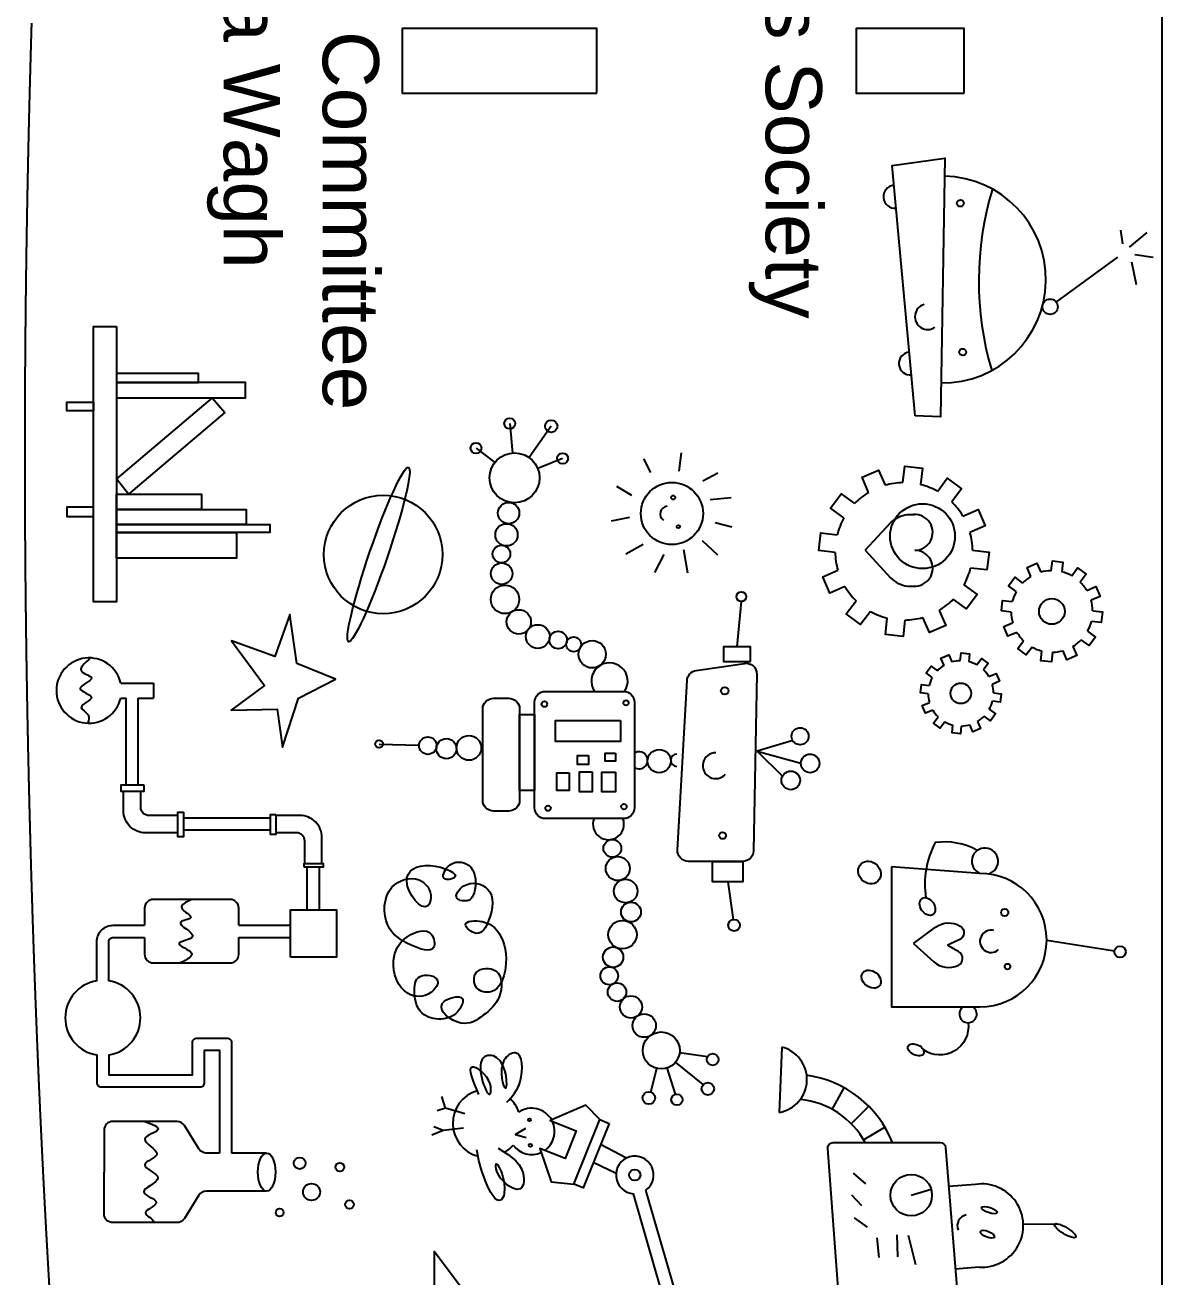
# Model space of a CAD drawing. Header units: millimetres. Extents: x -53 to 1579, y -453 to 381.
# Drawn here: x 250.7 to 303.3, y 225.4 to 283.4 of the extents above; entities that cross this region are included whole.
import ezdxf
from ezdxf.enums import TextEntityAlignment as Align

# ---------------------------------------------------------------- set-up
doc = ezdxf.new("R2010")
doc.units = ezdxf.units.MM
for name, color, linetype in [('design1 cut', 1, 'Continuous'), ('design4', 5, 'Continuous'), ('Print', 250, 'Continuous')]:
    doc.layers.add(name, color=color, linetype=linetype)
doc.layers.add('toCut', color=1, linetype='Continuous', true_color=0xff0000)
doc.styles.get("Standard").update_dxf_attribs({"font": 'Arial.ttf'})

msp = doc.modelspace()

# ---------------------------------------------------------------- linework, layer by layer
at = {"layer": 'design1 cut'}
msp.add_circle((292.219, 259.696), 1.5, dxfattribs=at)
at = {"layer": 'design4', "lineweight": -3}
for points in [[(291.877, 265.261), (290.808, 276.853), (293.245, 277.187), (293.05, 265.224), (291.877, 265.261)], [(301.489, 273.226), (301.394, 273.866)], [(301.791, 273.07), (302.612, 273.757)], [(298.406, 270.526), (301.258, 272.613)], [(301.894, 272.394), (302.105, 271.347)], [(302.041, 272.732), (302.884, 272.61)], [(259.352, 266.098), (254.924, 262.348)], [(259.352, 266.098), (259.932, 265.414), (255.476, 261.64), (254.924, 262.348)], [(273.115, 264.911), (273.238, 263.546)], [(275.036, 264.785), (274.01, 263.338)], [(271.555, 263.773), (272.427, 263.101)], [(275.564, 263.296), (274.413, 262.829)], [(279.638, 262.638), (279.321, 263.272)], [(280.961, 262.714), (281.071, 263.551)], [(282.058, 262.26), (282.741, 262.637)], [(289.724, 261.725), (289.421, 262.425), (290.178, 262.753), (290.481, 262.053)], [(291.308, 262.175), (291.395, 262.933), (292.215, 262.838), (292.127, 262.08)], [(278.768, 261.578), (278.067, 261.99)], [(292.904, 261.773), (293.359, 262.386), (294.021, 261.894), (293.566, 261.281)], [(282.398, 261.389), (283.365, 261.484)], [(288.578, 260.544), (287.966, 260.998), (288.457, 261.661), (289.07, 261.206)], [(294.085, 260.627), (294.785, 260.93), (295.113, 260.173), (294.413, 259.87)], [(278.655, 260.557), (277.803, 260.386)], [(282.625, 260.33), (283.396, 260.137)], [(288.176, 258.947), (287.418, 259.035), (287.513, 259.855), (288.271, 259.767)], [(279.297, 259.308), (278.484, 258.873)], [(281.15, 259.081), (281.335, 257.996)], [(282.02, 259.497), (282.725, 258.837)], [(294.535, 259.044), (295.293, 258.956), (295.198, 258.136), (294.441, 258.224)], [(280.243, 258.854), (279.817, 258.021)], [(297.234, 257.834), (297.054, 258.249), (297.504, 258.444), (297.684, 258.028)], [(298.174, 258.101), (298.226, 258.55), (298.713, 258.494), (298.661, 258.045)], [(288.626, 257.364), (287.926, 257.061), (287.598, 257.818), (288.298, 258.121)], [(299.122, 257.862), (299.391, 258.226), (299.785, 257.934), (299.515, 257.57)], [(294.133, 257.447), (294.746, 256.993), (294.254, 256.33), (293.642, 256.785)], [(296.554, 257.132), (296.191, 257.402), (296.482, 257.795), (296.846, 257.526)], [(299.823, 257.182), (300.238, 257.362), (300.433, 256.912), (300.017, 256.732)], [(283.827, 256.677), (283.631, 254.579)], [(289.808, 256.218), (289.353, 255.605), (288.69, 256.097), (289.145, 256.71)], [(296.316, 256.185), (295.866, 256.237), (295.922, 256.723), (296.372, 256.671)], [(263.262, 253.806), (262.933, 256.071), (262.239, 254.135), (260.237, 254.852), (261.765, 252.783), (260.226, 251.647), (262.349, 251.687), (262.605, 249.934), (263.335, 252.199), (265.05, 253.075), (263.262, 253.806)], [(292.987, 256.266), (293.29, 255.566), (292.533, 255.238), (292.23, 255.938)], [(300.09, 256.242), (300.54, 256.19), (300.483, 255.704), (300.034, 255.756)], [(291.404, 255.816), (291.316, 255.058), (290.497, 255.153), (290.584, 255.911)], [(296.583, 255.245), (296.167, 255.065), (295.973, 255.515), (296.388, 255.695)], [(299.851, 255.295), (300.215, 255.025), (299.923, 254.632), (299.559, 254.902)], [(297.284, 254.565), (297.014, 254.201), (296.621, 254.493), (296.891, 254.857)], [(298.231, 254.326), (298.179, 253.877), (297.693, 253.933), (297.745, 254.383)], [(299.171, 254.594), (299.351, 254.178), (298.901, 253.983), (298.722, 254.399)], [(293.214, 253.72), (293.07, 254.052), (293.43, 254.208), (293.573, 253.876)], [(293.966, 253.934), (294.007, 254.294), (294.396, 254.249), (294.355, 253.889)], [(294.724, 253.743), (294.94, 254.034), (295.254, 253.8), (295.038, 253.509)], [(292.67, 253.159), (292.379, 253.375), (292.612, 253.69), (292.903, 253.474)], [(295.285, 253.199), (295.617, 253.343), (295.773, 252.983), (295.44, 252.839)], [(255.118, 252.9), (256.628, 252.9)], [(256.628, 252.9), (256.628, 252.209)], [(292.479, 252.401), (292.119, 252.443), (292.164, 252.832), (292.524, 252.79)], [(255.118, 252.209), (255.362, 252.209)], [(255.362, 248.194), (255.362, 252.209)], [(255.922, 248.194), (255.922, 252.209)], [(255.922, 252.209), (256.628, 252.209)], [(292.693, 251.649), (292.36, 251.506), (292.204, 251.865), (292.537, 252.009)], [(295.498, 252.447), (295.858, 252.405), (295.813, 252.016), (295.453, 252.058)], [(295.307, 251.689), (295.598, 251.473), (295.365, 251.159), (295.074, 251.374)], [(293.253, 251.105), (293.038, 250.814), (292.723, 251.048), (292.939, 251.339)], [(294.011, 250.914), (293.97, 250.555), (293.581, 250.6), (293.622, 250.959)], [(294.763, 251.128), (294.907, 250.796), (294.548, 250.64), (294.404, 250.972)], [(267.072, 250.08), (268.923, 250.021)], [(286.21, 250.239), (284.558, 249.748)], [(284.558, 249.748), (286.586, 249.2)], [(284.558, 249.748), (285.738, 248.592)], [(262.053, 246.652), (258.023, 246.652)], [(262.053, 246.092), (258.023, 246.092)], [(263.748, 242.405), (263.748, 244.384)], [(264.308, 242.405), (264.308, 244.384)], [(283.205, 243.701), (283.458, 241.961)], [(260.58, 241.693), (262.969, 241.693)], [(260.58, 241.133), (262.969, 241.133)], [(297.962, 241.007), (301.096, 240.503)], [(282.265, 235.602), (280.975, 235.783)], [(285.702, 236.057), (285.583, 233.035)], [(282.072, 234.321), (280.792, 235.362)], [(279.649, 233.972), (279.923, 235.072)], [(280.792, 233.875), (280.395, 235.089)], [(288.038, 233.173), (288.592, 234.175)], [(270.142, 233.226), (269.969, 233.765)], [(270.142, 233.226), (269.758, 233.102)], [(271.044, 232.962), (270.142, 233.226)], [(277.288, 232.7), (276.637, 233.368), (274.991, 232.658), (276.187, 232.184), (275.679, 230.902), (274.508, 231.366), (275.039, 229.815), (276.081, 229.715)], [(288.913, 232.512), (289.726, 233.317)], [(270.029, 232.191), (269.601, 232.362)], [(277.714, 232.527), (276.507, 229.542), (276.081, 229.715), (277.289, 232.702), (277.714, 232.527)], [(289.492, 231.762), (290.477, 232.345)], [(270.029, 232.191), (269.514, 231.976)], [(270.969, 232.304), (270.029, 232.191)], [(273.845, 232.289), (273.39, 232.01), (273.872, 231.871)], [(261.868, 231.153), (260.239, 231.153)], [(278.518, 230.92), (277.321, 231.556)], [(278.034, 230.213), (276.981, 230.716)], [(289.008, 230.227), (289.578, 229.727)], [(280.98, 224.02), (279.417, 229.436)], [(291.695, 229.204), (292.613, 229.483)], [(294.668, 229.703), (293.428, 229.604)], [(280.403, 223.854), (278.84, 229.269)], [(288.936, 229.227), (289.388, 228.728)], [(289.055, 228.157), (289.65, 227.728)], [(296.88, 227.88), (298.44, 227.858)], [(290.102, 227.228), (290.197, 226.324)], [(291.029, 227.371), (291.053, 226.348)], [(291.552, 227.347), (291.885, 225.991)], [(270.886, 224.92), (269.62, 226.597), (269.62, 217.718), (270.886, 218.991)], [(294.834, 225.872), (293.735, 225.784)]]:
    msp.add_lwpolyline(points, dxfattribs=at)
for points in [[(254.924, 269.395), (254.924, 256.655), (253.853, 256.655), (253.853, 269.395)], [(254.924, 267.221), (254.924, 266.813), (258.711, 266.813), (258.711, 267.221)], [(254.924, 266.813), (254.924, 266.098), (260.888, 266.098), (260.888, 266.813)], [(253.853, 265.901), (253.853, 265.5), (252.615, 265.5), (252.615, 265.901)], [(254.924, 260.925), (254.924, 261.64), (258.847, 261.64), (258.847, 260.925)], [(253.853, 260.61), (253.853, 261.046), (252.615, 261.046), (252.615, 260.61)], [(254.924, 260.245), (254.924, 260.925), (260.922, 260.925), (260.922, 260.245)], [(254.924, 259.871), (254.924, 260.245), (262.011, 260.245), (262.011, 259.871)], [(254.924, 258.679), (254.924, 259.871), (260.48, 259.871), (260.48, 258.679)], [(284.257, 253.9), (284.257, 254.579), (283.005, 254.579), (283.005, 253.9)], [(274.267, 251.44), (274.267, 247.931), (273.572, 247.931), (273.572, 251.44)], [(278.248, 251.175), (278.248, 250.197), (275.228, 250.197), (275.228, 251.175)], [(276.76, 249.553), (276.76, 249.13), (276.25, 249.13), (276.25, 249.553)], [(278.004, 249.664), (278.004, 249.286), (277.538, 249.286), (277.538, 249.664)], [(275.872, 248.753), (275.872, 247.931), (275.295, 247.931), (275.295, 248.753)], [(276.938, 248.797), (276.938, 247.864), (276.338, 247.864), (276.338, 248.797)], [(278.004, 248.775), (278.004, 247.864), (277.382, 247.864), (277.382, 248.775)], [(256.183, 248.194), (256.183, 247.882), (255.135, 247.882), (255.135, 248.194)], [(258.023, 246.929), (258.023, 245.79), (257.758, 245.79), (257.758, 246.929)], [(262.287, 246.819), (262.287, 245.898), (262.053, 245.898), (262.053, 246.819)], [(263.598, 244.384), (263.598, 244.556), (264.487, 244.556), (264.487, 244.384)], [(283.907, 244.651), (283.907, 243.701), (282.504, 243.701), (282.504, 244.651)], [(262.969, 240.215), (262.969, 242.405), (265.098, 242.405), (265.098, 240.215)]]:
    msp.add_lwpolyline(points, close=True, dxfattribs=at)
for points in [[(289.561, 259.044), (290.742, 260.321, -0.164882), (291.522, 260.698), (291.86, 260.698)], [(289.561, 259.044), (290.742, 257.766, 0.164882), (291.522, 257.39), (291.86, 257.39)], [(257.758, 245.972), (256.262, 245.972, -0.414214), (255.242, 246.992), (255.242, 247.882)], [(257.758, 246.772), (256.422, 246.772, -0.414214), (256.042, 247.152), (256.042, 247.882)], [(264.428, 244.556), (264.428, 245.752, 0.414214), (263.408, 246.772), (262.287, 246.772)], [(263.628, 244.556), (263.628, 245.592, 0.414214), (263.248, 245.972), (262.287, 245.972)], [(294.753, 245.155, 0.164597), (292.806, 245.516, 0.16364), (292.376, 242.968)], [(260.58, 241.693), (260.58, 242.487, 0.414214), (260.18, 242.887), (256.623, 242.887, 0.414214), (256.223, 242.487), (256.223, 241.693)], [(254.008, 239.124), (254.008, 240.933, -0.414214), (254.768, 241.693), (256.223, 241.693)], [(291.798, 240.856), (292.824, 241.605, -0.302847), (293.963, 241.654, -0.614651), (293.914, 241.019, 0.017525), (293.377, 240.774, 2.307829)], [(254.568, 239.124), (254.568, 240.933, -0.414214), (254.768, 241.133), (256.223, 241.133)], [(256.223, 241.133), (256.223, 240.349, 0.414214), (256.623, 239.949), (260.18, 239.949, 0.414214), (260.58, 240.349), (260.58, 241.133)], [(291.798, 240.856), (292.741, 240.005, 0.302847), (293.87, 239.839, 0.614651), (293.886, 240.476, -0.017525), (293.377, 240.774, -2.307829)], [(294.325, 237.182, -0.663125), (292.247, 235.948, 28.273046)], [(254.568, 235.692), (254.568, 234.77), (258.439, 234.77), (258.439, 236.27, -0.414214), (258.639, 236.47), (260.039, 236.47, -0.414214), (260.239, 236.27), (260.239, 231.153)], [(254.008, 235.692), (254.008, 234.41, 0.414214), (254.208, 234.21), (258.799, 234.21, 0.414214), (258.999, 234.41), (258.999, 235.91), (259.679, 235.91), (259.679, 231.153)], [(259.679, 231.153), (259.072, 231.153, -0.2595), (258.732, 231.342), (258.061, 232.424, 0.2595), (257.721, 232.613), (254.747, 232.613, 0.414214), (254.347, 232.213), (254.347, 230.272)], [(261.868, 229.391), (259.072, 229.391, 0.2595), (258.732, 229.202), (258.061, 228.121, -0.2595), (257.721, 227.932), (254.747, 227.932, -0.414214), (254.347, 228.332), (254.347, 230.272)]]:
    msp.add_lwpolyline(points, format="xyb", dxfattribs=at)
for points in [[(284.547, 253.31), (284.399, 245.142, -0.408908), (283.899, 244.651), (281.379, 244.651, -0.430724), (280.88, 245.179), (281.32, 253.016, -0.355836), (281.746, 253.483), (283.974, 253.813, -0.463546)], [(273.572, 251.7), (273.572, 247.479, -0.414214), (273.072, 246.979), (272.364, 246.979, -0.414214), (271.864, 247.479), (271.864, 251.7, -0.414214), (272.364, 252.2), (273.072, 252.2, -0.414214)], [(278.884, 252.016), (278.884, 247.131, -0.414214), (278.384, 246.631), (274.767, 246.631, -0.414214), (274.267, 247.131), (274.267, 252.016, -0.414214), (274.767, 252.516), (278.384, 252.516, -0.414214)], [(290.782, 244.392), (290.782, 237.92), (294.874, 237.92, 1), (294.874, 244.095)], [(293.283, 231.409), (293.819, 224.743, -0.437917), (293.573, 224.477), (288.57, 224.477, -0.392661), (288.325, 224.705), (287.83, 231.371, -0.4361), (288.075, 231.636), (293.037, 231.636, -0.390901)]]:
    msp.add_lwpolyline(points, format="xyb", close=True, dxfattribs=at)
for centre, radius in [((293.968, 275.105), 0.158), ((298.12, 270.316), 0.355), ((294.078, 268.216), 0.158), ((273.115, 264.911), 0.251), ((275.036, 264.785), 0.287), ((271.555, 263.773), 0.251), ((273.342, 262.396), 1.155), ((275.564, 263.296), 0.251), ((280.621, 260.746), 1.438), ((267.262, 258.85), 2.742), ((280.679, 261.489), 0.0934), ((273.063, 260.768), 0.496), ((272.967, 259.762), 0.514), ((280.923, 260.137), 0.075), ((272.733, 258.871), 0.407), ((272.743, 257.964), 0.501), ((272.896, 256.773), 0.659), ((283.833, 256.901), 0.224), ((298.203, 256.214), 0.594), ((273.536, 255.733), 0.563), ((274.415, 255.052), 0.549), ((275.355, 254.892), 0.404), ((276.075, 254.692), 0.343), ((276.935, 254.232), 0.632), ((283.064, 252.541), 0.175), ((293.989, 252.424), 0.475), ((274.72, 251.926), 0.13), ((278.497, 251.99), 0.12), ((269.328, 250.008), 0.405), ((270.187, 249.865), 0.466), ((271.225, 249.901), 0.573), ((286.55, 250.438), 0.394), ((267.072, 250.08), 0.179), ((280.033, 249.291), 0.538), ((287.015, 249.184), 0.43), ((286.12, 248.396), 0.43), ((274.891, 247.108), 0.122), ((278.401, 247.183), 0.125), ((277.865, 245.253), 0.411), ((282.967, 245.842), 0.156), ((278.116, 244.318), 0.558), ((278.476, 243.274), 0.545), ((278.727, 242.303), 0.458), ((296.019, 242.284), 0.167), ((278.332, 241.26), 0.658), ((283.497, 241.695), 0.269), ((277.901, 240.217), 0.471), ((301.357, 240.463), 0.263), ((296.149, 239.783), 0.13), ((277.721, 239.354), 0.411), ((278.08, 238.599), 0.426), ((278.727, 237.915), 0.515), ((279.338, 237.052), 0.542), ((280.129, 235.901), 0.854), ((282.508, 235.481), 0.271), ((282.285, 234.127), 0.288), ((279.552, 233.701), 0.288), ((280.85, 233.623), 0.259), ((274.034, 232.687), 0.0638), ((274.074, 231.511), 0.0731), ((263.396, 230.681), 0.271), ((265.25, 230.505), 0.201), ((278.902, 230.138), 0.258), ((291.695, 229.204), 0.959), ((263.947, 229.352), 0.392), ((265.701, 228.776), 0.201), ((262.469, 228.399), 0.183)]:
    msp.add_circle(centre, radius, dxfattribs=at)
for centre, radius, start, end in [((293.14, 271.572), 4.782, 269.23244, 88.89551), ((290.942, 275.405), 0.535, 95.26543, 275.26543), ((309.473, 271.514), 14.653, 163.15575, 196.43322), ((292.458, 269.853), 0.593, 105.5868, 304.48612), ((291.653, 267.686), 0.53, 95.26543, 275.26543), ((291.356, 258.996), 3.18, 90.86713, 105.95843), ((291.356, 258.996), 3.18, 60.86713, 75.95843), ((291.356, 258.996), 3.18, 120.86713, 135.95843), ((291.356, 258.996), 3.18, 30.86713, 45.95843), ((280.427, 260.732), 0.352, 94.37389, 237.19209), ((291.86, 259.872), 0.828, 270, 93.70189), ((291.356, 258.996), 3.18, 150.86713, 165.95843), ((291.356, 258.996), 3.18, 0.86713, 15.95843), ((291.86, 258.216), 0.828, 266.29811, 90), ((291.356, 258.996), 3.18, 180.86713, 195.95843), ((291.356, 258.996), 3.18, 330.86713, 345.95843), ((298.203, 256.214), 1.887, 120.86713, 135.95843), ((298.203, 256.214), 1.887, 90.86713, 105.95843), ((298.203, 256.214), 1.887, 60.86713, 75.95843), ((291.356, 258.996), 3.18, 210.86713, 225.95843), ((298.203, 256.214), 1.887, 30.86713, 45.95843), ((291.356, 258.996), 3.18, 300.86713, 315.95843), ((298.203, 256.214), 1.887, 150.86713, 165.95843), ((298.203, 256.214), 1.887, 0.86713, 15.95843), ((291.356, 258.996), 3.18, 240.86713, 255.95843), ((298.203, 256.214), 1.887, 180.86713, 195.95843), ((291.356, 258.996), 3.18, 270.86713, 285.95843), ((298.203, 256.214), 1.887, 330.86713, 345.95843), ((298.203, 256.214), 1.887, 210.86713, 225.95843), ((298.203, 256.214), 1.887, 300.86713, 315.95843), ((298.203, 256.214), 1.887, 240.86713, 255.95843), ((298.203, 256.214), 1.887, 270.86713, 285.95843), ((253.648, 252.555), 1.51, 13.22863, 346.77137), ((277.735, 252.992), 0.844, 325.54282, 214.27701), ((293.989, 252.424), 1.51, 90.86713, 105.95843), ((293.989, 252.424), 1.51, 60.86713, 75.95843), ((293.989, 252.424), 1.51, 120.86713, 135.95843), ((293.989, 252.424), 1.51, 30.86713, 45.95843), ((293.989, 252.424), 1.51, 150.86713, 165.95843), ((293.989, 252.424), 1.51, 0.86713, 15.95843), ((293.989, 252.424), 1.51, 180.86713, 195.95843), ((293.989, 252.424), 1.51, 330.86713, 345.95843), ((293.989, 252.424), 1.51, 210.86713, 225.95843), ((293.989, 252.424), 1.51, 240.86713, 255.95843), ((293.989, 252.424), 1.51, 270.86713, 285.95843), ((293.989, 252.424), 1.51, 300.86713, 315.95843), ((279.102, 249.327), 0.394, 236.27472, 123.72528), ((280.857, 249.327), 0.286, 91.26312, 268.73688), ((282.65, 249.079), 0.6, 89.47931, 319.04143), ((277.685, 246.368), 0.719, 158.51167, 21.48833), ((295.106, 244.659), 0.609, 285.05724, 247.7), ((295.39, 240.952), 0.517, 74.94324, 311.52116), ((254.288, 237.408), 1.739, 99.26633, 260.73367), ((254.288, 237.408), 1.739, 279.26633, 80.73367), ((294.325, 237.585), 0.403, 124.06955, 55.93045), ((285.325, 234.558), 1.545, 279.6179, 75.87594), ((286.169, 229.793), 5.008, 21.59818, 82.3109), ((272.054, 232.526), 1.575, 106.60228, 255.32121), ((272.054, 232.526), 1.575, 19.39885, 46.73051), ((286.169, 229.793), 3.863, 28.5019, 84.1293), ((274.128, 232.156), 1.069, 29.68532, 123.4088), ((274.128, 232.156), 1.069, 304.57644, 25.54884), ((272.054, 232.526), 1.575, 301.68508, 320.39951), ((274.128, 232.156), 1.069, 216.38957, 294.45554), ((278.902, 230.138), 0.871, 306.24377, 265.95218), ((294.954, 227.797), 1.928, 266.44593, 98.52988), ((294.342, 227.779), 0.519, 101.09894, 201.52049)]:
    msp.add_arc(centre, radius, start, end, dxfattribs=at)
for centre, major_axis, ratio in [((267.046, 258.85), (1.385, 4.035), 0.098161), ((289.763, 244.134), (-0.39, 0.401), 0.866545), ((292.445, 242.561), (-0.257, 0.37), 0.694051), ((289.845, 239.199), (-0.39, 0.298), 0.747435), ((291.91, 235.93), (-0.36, 0.175), 0.604852), ((261.868, 230.272), (0, 0.881), 0.457148), ((295.31, 228.514), (-0.357, 0.119), 0.334107), ((298.815, 227.563), (0.49, -0.297), 0.273968), ((295.22, 227.396), (-0.321, 0.132), 0.397646)]:
    msp.add_ellipse(centre, major_axis=major_axis, ratio=ratio, dxfattribs=at)
for points in [[(253.723, 254.063), (253.318, 253.423), (253.763, 253.136), (253.24, 252.638), (253.763, 252.246), (253.292, 251.775), (253.606, 251.435), (253.591, 251.046)], [(270.804, 242.843), (271.239, 242.858), (271.503, 243.34), (271.208, 244.475), (270.26, 244.413), (270.09, 243.839), (270.54, 243.884), (269.437, 244.46), (268.349, 243.713), (269.328, 242.594), (269.468, 242.967), (268.924, 243.791), (267.665, 243.449), (267.479, 241.692), (268.551, 240.775), (269.592, 240.666), (269.499, 241.273), (268.396, 241.179), (267.743, 240.06), (268.411, 238.536), (269.468, 238.583), (269.778, 239.143), (268.971, 239.329), (268.706, 238.567), (269.064, 237.619), (269.934, 237.355), (270.804, 237.821), (270.928, 238.288), (269.996, 238.07), (270.85, 237.168), (271.891, 237.526), (272.622, 238.381), (272.466, 239.578), (271.581, 239.516), (271.581, 238.801), (272.249, 238.614), (272.917, 239.718), (272.622, 241.319), (271.845, 241.863), (271.068, 241.723), (271.565, 241.319), (272.14, 241.91), (272.093, 243.371), (270.99, 243.511), (270.68, 242.936), (270.804, 242.843)], [(258.401, 242.887), (257.938, 242.486), (258.361, 242.046), (257.886, 241.835), (258.449, 241.183), (257.815, 240.849), (258.396, 240.409), (257.868, 239.949)], [(272.978, 233.507), (273.601, 234.47), (273.374, 235.792), (272.846, 235.433), (272.921, 234.149), (272.525, 235.565), (271.884, 235.546), (272.223, 233.904), (272.205, 234.357), (271.356, 235.131), (271.676, 233.866)], [(272.582, 231.374), (273.77, 229.977), (273.657, 229.543), (272.469, 230.525), (272.469, 230.563), (272.865, 229.279), (272.695, 228.977), (271.997, 229.845), (271.601, 231.299)]]:
    msp.add_spline(points, degree=3, dxfattribs=at)
msp.add_open_spline([(256.234, 232.613), (256.569, 232.486), (257.251, 232.228), (255.663, 231.827), (257.354, 231.095), (255.673, 230.619), (257.508, 229.977), (255.554, 229.361), (257.28, 228.892), (255.835, 228.391), (256.625, 228.126), (256.662, 227.932)], degree=3, knots=[0, 0, 0, 0, 0.711727, 1.451638, 2.347647, 3.078999, 3.950959, 4.8761, 5.626662, 6.320733, 6.926699, 6.926699, 6.926699, 6.926699], dxfattribs=at)
at = {"layer": 'toCut'}
for points in [[(277.14, 280.193), (277.14, 283.193), (268.14, 283.193), (268.14, 280.193)], [(294.14, 280.193), (294.14, 283.193), (289.14, 283.193), (289.14, 280.193)]]:
    msp.add_lwpolyline(points, close=True, dxfattribs=at)
for points in [[(303.296, 335.543), (303.296, 262.693), (303.296, 189.844)], [(250.992, 283.182), (250.996, 283.313), (251, 283.443)], [(250.977, 282.656), (250.981, 282.788), (250.985, 282.92)], [(250.985, 282.92), (250.989, 283.051), (250.992, 283.182)], [(250.962, 282.123), (250.965, 282.256), (250.969, 282.39)], [(250.969, 282.39), (250.973, 282.523), (250.977, 282.656)], [(250.939, 281.312), (250.943, 281.448), (250.947, 281.584)], [(250.947, 281.584), (250.95, 281.719), (250.954, 281.854)], [(250.954, 281.854), (250.958, 281.988), (250.962, 282.123)], [(250.924, 280.763), (250.928, 280.901), (250.932, 281.038)], [(250.932, 281.038), (250.935, 281.175), (250.939, 281.312)], [(250.91, 280.209), (250.914, 280.348), (250.917, 280.487)], [(250.917, 280.487), (250.921, 280.625), (250.924, 280.763)], [(250.896, 279.649), (250.899, 279.789), (250.903, 279.93)], [(250.903, 279.93), (250.906, 280.069), (250.91, 280.209)], [(250.882, 279.083), (250.885, 279.225), (250.889, 279.367)], [(250.889, 279.367), (250.892, 279.508), (250.896, 279.649)], [(250.868, 278.511), (250.872, 278.654), (250.875, 278.798)], [(250.875, 278.798), (250.878, 278.94), (250.882, 279.083)], [(250.855, 277.934), (250.858, 278.078), (250.862, 278.223)], [(250.862, 278.223), (250.865, 278.367), (250.868, 278.511)], [(250.842, 277.351), (250.845, 277.497), (250.849, 277.643)], [(250.849, 277.643), (250.852, 277.788), (250.855, 277.934)], [(250.83, 276.762), (250.833, 276.91), (250.836, 277.057)], [(250.836, 277.057), (250.839, 277.204), (250.842, 277.351)], [(250.818, 276.169), (250.821, 276.317), (250.824, 276.466)], [(250.824, 276.466), (250.827, 276.614), (250.83, 276.762)], [(250.806, 275.57), (250.809, 275.72), (250.812, 275.87)], [(250.812, 275.87), (250.815, 276.019), (250.818, 276.169)], [(250.795, 274.966), (250.797, 275.117), (250.8, 275.268)], [(250.8, 275.268), (250.803, 275.419), (250.806, 275.57)], [(250.784, 274.357), (250.786, 274.509), (250.789, 274.662)], [(250.789, 274.662), (250.792, 274.814), (250.795, 274.966)], [(250.773, 273.743), (250.776, 273.897), (250.779, 274.05)], [(250.779, 274.05), (250.781, 274.204), (250.784, 274.357)], [(250.769, 273.434), (250.771, 273.588), (250.773, 273.743)], [(250.759, 272.813), (250.761, 272.968), (250.764, 273.124)], [(250.764, 273.124), (250.766, 273.279), (250.769, 273.434)], [(250.75, 272.187), (250.752, 272.344), (250.754, 272.5)], [(250.754, 272.5), (250.757, 272.657), (250.759, 272.813)], [(250.741, 271.556), (250.743, 271.714), (250.745, 271.872)], [(250.745, 271.872), (250.748, 272.03), (250.75, 272.187)], [(250.733, 270.921), (250.735, 271.08), (250.737, 271.239)], [(250.737, 271.239), (250.739, 271.398), (250.741, 271.556)], [(250.726, 270.282), (250.728, 270.442), (250.73, 270.602)], [(250.73, 270.602), (250.731, 270.762), (250.733, 270.921)], [(250.722, 269.961), (250.724, 270.121), (250.726, 270.282)], [(250.716, 269.315), (250.717, 269.477), (250.719, 269.638)], [(250.719, 269.638), (250.721, 269.799), (250.722, 269.961)], [(250.71, 268.665), (250.711, 268.828), (250.713, 268.99)], [(250.713, 268.99), (250.714, 269.153), (250.716, 269.315)], [(250.705, 268.011), (250.706, 268.175), (250.707, 268.338)], [(250.707, 268.338), (250.709, 268.502), (250.71, 268.665)], [(250.7, 267.353), (250.701, 267.518), (250.702, 267.682)], [(250.702, 267.682), (250.704, 267.847), (250.705, 268.011)], [(250.698, 267.022), (250.699, 267.188), (250.7, 267.353)], [(250.695, 266.359), (250.695, 266.525), (250.696, 266.691)], [(250.696, 266.691), (250.697, 266.857), (250.698, 267.022)], [(250.692, 265.691), (250.692, 265.858), (250.693, 266.025)], [(250.693, 266.025), (250.694, 266.192), (250.695, 266.359)], [(250.69, 265.02), (250.69, 265.188), (250.691, 265.356)], [(250.691, 265.356), (250.691, 265.524), (250.692, 265.691)], [(250.689, 264.683), (250.689, 264.852), (250.69, 265.02)], [(250.688, 264.346), (250.689, 264.514), (250.689, 264.683)], [(250.688, 264.007), (250.688, 264.176), (250.688, 264.346)], [(250.688, 263.668), (250.688, 263.837), (250.688, 264.007)], [(250.688, 263.327), (250.688, 263.497), (250.688, 263.668)], [(250.688, 262.986), (250.688, 263.157), (250.688, 263.327)], [(250.688, 262.644), (250.688, 262.815), (250.688, 262.986)], [(250.689, 262.302), (250.688, 262.473), (250.688, 262.644)], [(250.69, 261.958), (250.689, 262.13), (250.689, 262.302)], [(250.692, 261.269), (250.691, 261.614), (250.69, 261.958)], [(250.695, 260.577), (250.693, 260.923), (250.692, 261.269)], [(250.699, 259.882), (250.697, 260.229), (250.695, 260.577)], [(250.703, 259.184), (250.701, 259.533), (250.699, 259.882)], [(250.709, 258.484), (250.706, 258.834), (250.703, 259.184)], [(250.715, 257.782), (250.712, 258.133), (250.709, 258.484)], [(250.722, 257.077), (250.718, 257.43), (250.715, 257.782)], [(250.73, 256.371), (250.726, 256.724), (250.722, 257.077)], [(250.738, 255.662), (250.734, 256.016), (250.73, 256.371)], [(250.748, 254.952), (250.743, 255.307), (250.738, 255.662)], [(250.758, 254.24), (250.753, 254.596), (250.748, 254.952)], [(250.769, 253.527), (250.763, 253.883), (250.758, 254.24)], [(250.781, 252.812), (250.775, 253.169), (250.769, 253.527)], [(250.793, 252.096), (250.787, 252.454), (250.781, 252.812)], [(250.806, 251.379), (250.8, 251.738), (250.793, 252.096)], [(250.821, 250.662), (250.813, 251.021), (250.806, 251.379)], [(250.835, 249.943), (250.828, 250.303), (250.821, 250.662)], [(250.851, 249.224), (250.843, 249.584), (250.835, 249.943)], [(250.867, 248.505), (250.859, 248.865), (250.851, 249.224)], [(250.902, 247.065), (250.884, 247.785), (250.867, 248.505)], [(250.94, 245.626), (250.921, 246.346), (250.902, 247.065)], [(250.959, 244.906), (250.949, 245.266), (250.94, 245.626)], [(250.98, 244.187), (250.97, 244.547), (250.959, 244.906)], [(251.001, 243.469), (250.991, 243.828), (250.98, 244.187)], [(251.024, 242.751), (251.013, 243.11), (251.001, 243.469)], [(251.046, 242.035), (251.035, 242.393), (251.024, 242.751)], [(251.07, 241.319), (251.058, 241.677), (251.046, 242.035)], [(251.094, 240.604), (251.082, 240.962), (251.07, 241.319)], [(251.119, 239.891), (251.106, 240.248), (251.094, 240.604)], [(251.144, 239.179), (251.132, 239.535), (251.119, 239.891)], [(251.171, 238.469), (251.158, 238.824), (251.144, 239.179)], [(251.198, 237.761), (251.184, 238.115), (251.171, 238.469)], [(251.225, 237.054), (251.211, 237.408), (251.198, 237.761)], [(251.253, 236.35), (251.239, 236.702), (251.225, 237.054)], [(251.282, 235.648), (251.268, 235.999), (251.253, 236.35)], [(251.312, 234.948), (251.297, 235.298), (251.282, 235.648)], [(251.342, 234.25), (251.327, 234.599), (251.312, 234.948)], [(251.373, 233.556), (251.358, 233.903), (251.342, 234.25)], [(251.405, 232.864), (251.389, 233.21), (251.373, 233.556)], [(251.437, 232.175), (251.421, 232.519), (251.405, 232.864)], [(251.47, 231.489), (251.453, 231.832), (251.437, 232.175)], [(251.503, 230.806), (251.486, 231.147), (251.47, 231.489)], [(251.537, 230.126), (251.52, 230.466), (251.503, 230.806)], [(251.572, 229.449), (251.555, 229.787), (251.537, 230.126)], [(251.607, 228.775), (251.59, 229.112), (251.572, 229.449)], [(251.643, 228.103), (251.625, 228.439), (251.607, 228.775)], [(251.68, 227.434), (251.661, 227.768), (251.643, 228.103)], [(251.717, 226.767), (251.698, 227.101), (251.68, 227.434)], [(251.754, 226.103), (251.735, 226.435), (251.717, 226.767)], [(251.792, 225.441), (251.773, 225.772), (251.754, 226.103)], [(251.831, 224.782), (251.811, 225.112), (251.792, 225.441)]]:
    msp.add_open_spline(points, degree=2, dxfattribs=at)

# ---------------------------------------------------------------- texts
at = {"layer": 'Print'}
for s, p in [('Designed by ICRS 2016-17 Committee', (264.463, 296.904)), ('Imperial College Robotics Society', (284.959, 296.904)), ('Panel designs by Sneha Wagh', (259.88, 296.904))]:
    msp.add_text(s, height=2.59946, rotation=270, dxfattribs=at).set_placement(p, align=Align.CENTER)

doc.saveas('drawing.dxf')
